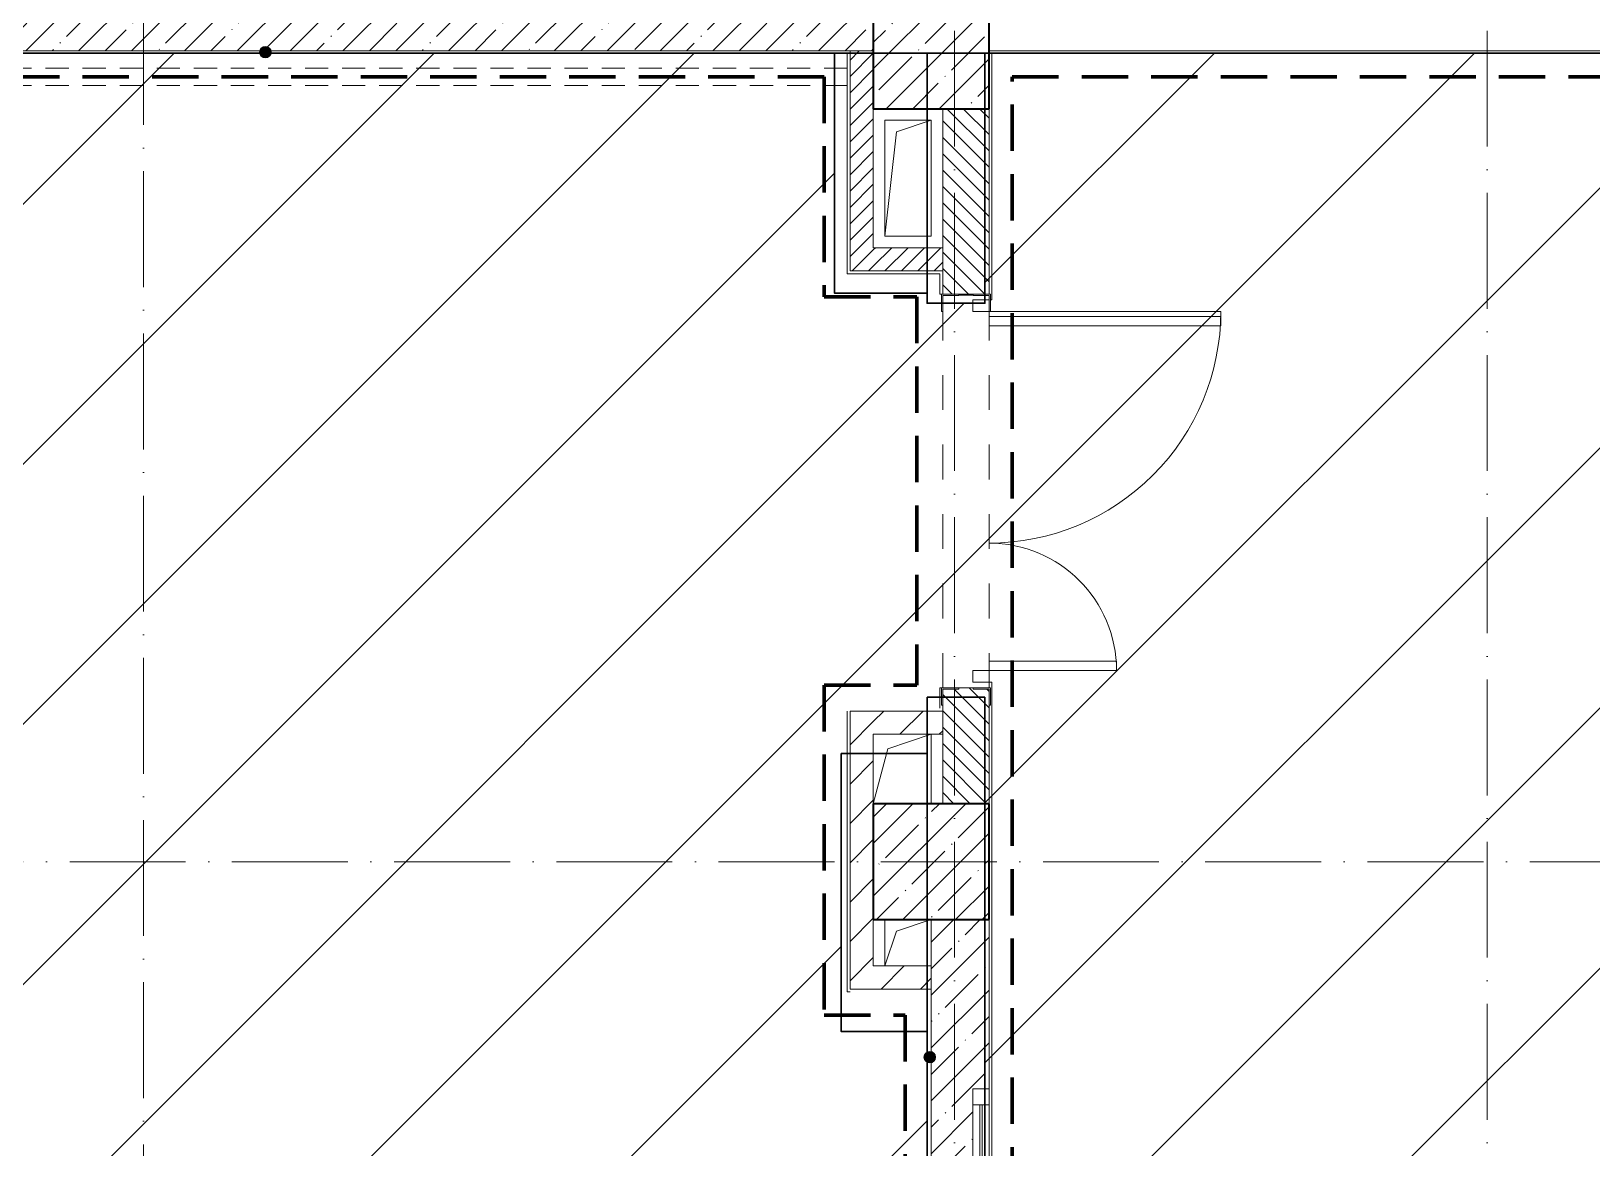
# Model space of a CAD drawing. Header units: millimetres. Extents: x -17017 to 628417, y -109036 to 199237.
# Drawn here: x -6254 to 481, y -61650 to -56831 of the extents above; entities that cross this region are included whole.
import ezdxf

# ---------------------------------------------------------------- set-up
doc = ezdxf.new("R2010")
doc.units = ezdxf.units.MM
for name, pattern in [('200_ШТРИХ_ш1п0_6_', [160, 100, -60]), ('50_200_ШТРИХ_1Т_ш5_п1_п1_', [700, 500, -100, 0, -100]), ('Штрих короткий', [300, 150, -150]), ('Штриховая _2 мм - 1 мм_', [300, 200, -100])]:
    doc.linetypes.add(name, pattern=pattern)
for name, color, linetype, lineweight in [('0-1', 7, 'Continuous', 5), ('0-2', 7, 'Continuous', 9), ('Двери', 7, 'Continuous', 9), ('Каркас_Импост', 7, 'Continuous', 13), ('Каркас_Импост-1', 7, 'Continuous', 9), ('Линии-1', 7, '200_ШТРИХ_ш1п0_6_', 9), ('Марки стен', 7, 'Continuous', 9), ('Несущие колонны', 7, 'Continuous', 9), ('Несущие колонны-1', 7, 'Continuous', 35), ('Обобщенные модели', 7, 'Continuous', 9), ('Оси-2', 7, '50_200_ШТРИХ_1Т_ш5_п1_п1_', 9), ('Остекление-1', 7, 'Continuous', 9), ('Перемычка-1', 7, 'Штрих короткий', 9), ('Стены', 7, 'Continuous', 9), ('Стены-1', 7, 'Continuous', 13), ('стяжа', 7, 'Continuous', 30), ('Штриховка разреза-1', 7, 'Continuous', 9), ('Элементы узлов', 7, 'Continuous', 9)]:
    doc.layers.add(name, color=color, linetype=linetype, lineweight=lineweight)
doc.layers.add('СТ-1_1', color=7, linetype='Штриховая _2 мм - 1 мм_', lineweight=90, true_color=0x888888)
doc.layers.get('0-2').off()
pattern_1 = [(45, (0, 0), (-35.35534, 35.35534), [])]
pattern_2 = [(45, (0, 0), (-114.04925, 114.04925), []), (45, (114.05, 0), (-114.04925, 114.04925), [201.612, -40.322, 3.353, -36.97])]
pattern_3 = [(45, (0, 0), (-84.8528, 84.8528), [])]

# ---------------------------------------------------------------- blocks, each defined once
blk = doc.blocks.new('ось2эт')
at = {"layer": 'Оси-2'}
for p, q in [((-5770.1, -54635.1), (-5770.1, -108435.9)), ((-2270.1, -108435.9), (-2270.1, -54635.1)), ((29.9, -108435.9), (29.9, -54635.1)), ((-12388.8, -60415.3), (18329.9, -60415.3))]:
    blk.add_line(p, q, dxfattribs=at)
blk = doc.blocks.new('BSC_Колонна _Прямоугольная - 500х500-V40-АИ2_02_План отделки стен 2-го этажа _Часть 2_')
at = {"layer": 'Несущие колонны'}
h = blk.add_hatch(dxfattribs=at)
h.set_pattern_fill('FP_48', color=256, style=0, pattern_type=2)
h.set_pattern_definition([(45, (-7700, -49300), (-114.04925, 114.04925), []), (45, (-7585.95, -49300), (-114.04925, 114.04925), [201.613, -40.323, 3.353, -36.97])])
h.paths.add_polyline_path([(-250, -250), (250, -250), (250, 250), (-250, 250), (-250, 167)], flags=0)
at = {"layer": 'Несущие колонны-1'}
for p, q in [((250, 250), (-250, 250)), ((-250, 250), (-250, -250)), ((250, -250), (250, 250)), ((-250, -250), (250, -250))]:
    blk.add_line(p, q, dxfattribs=at)
blk = doc.blocks.new('BSC_Колонна _Прямоугольная - 500х500-V50-АИ2_02_План отделки стен 2-го этажа _Часть 2_')
at = {"layer": 'Несущие колонны'}
h = blk.add_hatch(dxfattribs=at)
h.set_pattern_fill('FP_58', color=256, style=0, pattern_type=2)
h.set_pattern_definition([(45, (-7700, -45800), (-114.04925, 114.04925), []), (45, (-7585.95, -45800), (-114.04925, 114.04925), [201.613, -40.323, 3.353, -36.97])])
h.paths.add_polyline_path([(-250, -250), (250, -250), (250, 250), (-250, 250), (-250, -29.2)], flags=0)
at = {"layer": 'Несущие колонны-1'}
for p, q in [((250, 250), (-250, 250)), ((-250, 250), (-250, -250)), ((250, -250), (250, 250)), ((-250, -250), (250, -250))]:
    blk.add_line(p, q, dxfattribs=at)
blk = doc.blocks.new('Проем_Дверь_Прямоугольный - 1700х2400h_дверные проемы-28448549-АИ2_02_План отделки стен 2-го этажа _Часть 2_')
at = {"layer": 'Перемычка-1'}
for p, q in [((850, 100), (-850, 100)), ((850, -100), (-850, -100))]:
    blk.add_line(p, q, dxfattribs=at)
blk = doc.blocks.new('120_Окно_СКБ_1Ст - 120_Окно_СКБ_1Ст_классы 1800x800_E30-27757045-АИ2_02_План отделки стен 2-го этажа _Часть 2_')
at = {"layer": 'Каркас_Импост'}
for p, q in [((-870, 55), (-870, 125)), ((-870, 125), (-800, 125)), ((-800, 125), (-800, 55)), ((800, 55), (800, 125)), ((800, 125), (870, 125)), ((870, 125), (870, 55)), ((-800, 55), (-870, 55)), ((870, 55), (800, 55))]:
    blk.add_line(p, q, dxfattribs=at)
at = {"layer": 'Каркас_Импост-1'}
for p, q in [((870, 125), (-870, 125)), ((-870, 55), (870, 55))]:
    blk.add_line(p, q, dxfattribs=at)
at = {"layer": 'Остекление-1'}
for p, q in [((800, 95), (-800, 95)), ((800, 85), (-800, 85))]:
    blk.add_line(p, q, dxfattribs=at)
blk = doc.blocks.new('Дверь_Витражная_СКБ_2Ст2 - ДВВ_ДАО_СОШ_Классы-V177-АИ2_02_План отделки стен 2-го этажа _Часть 2_')
at = {"layer": 'Двери'}
for p, q in [((-775, 1035), (-775, 41)), ((775, 585), (775, 35))]:
    blk.add_line(p, q, dxfattribs=at)
for centre, radius, start, end in [((-775, 35), 1000, 360, 90), ((775, 35), 550, 90, 180)]:
    blk.add_arc(centre, radius, start, end, dxfattribs=at)
at = {"layer": 'Элементы узлов'}
for p, q in [((-713, 1035), (-753, 1035)), ((-753, 1035), (-753, 35)), ((-713, 35), (-713, 1035)), ((775, 585), (735, 585)), ((735, 585), (735, 35)), ((775, 35), (775, 585)), ((-825, 35), (-825, -35)), ((-825, 35), (-825, -35)), ((-775, -35), (-775, 35)), ((-775, -35), (-775, 35)), ((-753, 35), (-713, 35)), ((735, 35), (775, 35)), ((775, -35), (775, 35)), ((775, 35), (825, 35)), ((775, 35), (775, -35)), ((825, 35), (775, 35)), ((825, 35), (825, -35)), ((825, -35), (825, 35)), ((-825, -35), (-775, -35)), ((-825, -35), (-775, -35)), ((825, -35), (775, -35)), ((775, -35), (825, -35))]:
    blk.add_line(p, q, dxfattribs=at)
blk = doc.blocks.new('154_Стойка_СКБ_Уголок - СМ-2480_200-28447058-АИ2_02_План отделки стен 2-го этажа _Часть 2_')
at = {"layer": 'Обобщенные модели'}
for p, q in [((125, 156), (125, 81)), ((200, 156), (125, 156)), ((131, 81), (131, 150)), ((131, 150), (200, 150)), ((200, 150), (200, 156)), ((125, 81), (131, 81)), ((131, 19), (125, 19)), ((125, 19), (125, -56)), ((131, -50), (131, 19)), ((125, -56), (200, -56)), ((200, -50), (131, -50)), ((200, -56), (200, -50))]:
    blk.add_line(p, q, dxfattribs=at)
blk = doc.blocks.new('Стойка_Влож_Полоса боковая - Полоса-28346330-АИ2_02_План отделки стен 2-го этажа _Часть 2_')
at = {"layer": 'Обобщенные модели'}
for p, q in [((-5, -31), (-5, 31)), ((0, 31), (0, -31))]:
    blk.add_line(p, q, dxfattribs=at)
blk = doc.blocks.new('Фахверк_СКБ_Уголок - 200_3960-28268576-АИ2_02_План отделки стен 2-го этажа _Часть 2_')
at = {"layer": 'Обобщенные модели'}
for p, q in [((200, 156), (125, 156)), ((125, 156), (125, 81)), ((131, 81), (131, 150)), ((131, 150), (200, 150)), ((200, 150), (200, 156)), ((125, 81), (131, 81)), ((131, 19), (125, 19)), ((125, 19), (125, -56)), ((131, -50), (131, 19)), ((125, -56), (200, -56)), ((200, -50), (131, -50)), ((200, -56), (200, -50))]:
    blk.add_line(p, q, dxfattribs=at)
blk = doc.blocks.new('AR_Отверстие прямоугольное _в плите_ - AR_Отверстие прямоугольное _в плите_-V197-АИ2_02_План отделки стен 2-го этажа _Часть 2_')
at = {"layer": 'Обобщенные модели'}
for p, q in [((100, 250), (-100, 250)), ((-100, 250), (-100, -250)), ((-50, 200), (100, 250)), ((100, -250), (100, 250)), ((-100, -250), (-50, 200)), ((-100, -250), (100, -250))]:
    blk.add_line(p, q, dxfattribs=at)
blk = doc.blocks.new('AR_Отверстие прямоугольное _в плите_ - AR_Отверстие прямоугольное _в плите_-V232-АИ2_02_План отделки стен 2-го этажа _Часть 2_')
at = {"layer": 'Обобщенные модели'}
for p, q in [((-100, 100), (-100, -100)), ((-50, 50), (100, 100)), ((-100, -100), (-50, 50))]:
    blk.add_line(p, q, dxfattribs=at)
blk = doc.blocks.new('AR_Отверстие прямоугольное _в плите_ - AR_Отверстие прямоугольное _в плите_-30552590-АИ2_02_План отделки стен 2-го этажа _Часть 2_')
at = {"layer": 'Обобщенные модели'}
for p, q in [((-62.5, 87.5), (125, 150)), ((125, -150), (125, 150)), ((-125, -150), (-62.5, 87.5))]:
    blk.add_line(p, q, dxfattribs=at)
blk = doc.blocks.new('0125-Р-ОО-Ш2-АР-о_23_10_2024_rvt-1-АИ2_02_План отделки стен 2-го этажа _Часть 2_')
at = {"layer": 'Штриховка разреза-1'}
h = blk.add_hatch(dxfattribs=at)
h.set_pattern_fill('FP_1', color=256, style=0, pattern_type=2)
h.set_pattern_definition(pattern_2)
h.paths.add_polyline_path([(7450, 49300), (7450, 49550), (400, 49550), (400, 49300), (7139.2, 49300)], flags=0)
h = blk.add_hatch(dxfattribs=at)
h.set_pattern_fill('FP_92', color=256, style=0, pattern_type=2)
h.set_pattern_definition(pattern_1)
h.paths.add_polyline_path([(7450, 48350), (7450, 49300), (7350, 49300), (7350, 48350)], flags=0)
h = blk.add_hatch(dxfattribs=at)
h.set_pattern_fill('FP_2', color=256, style=0, pattern_type=2)
h.set_pattern_definition([(135, (0, 0), (-35.35534, -35.35534), [])])
h.paths.add_polyline_path([(7950, 46050), (7950, 46544), (7881, 46544), (7881, 46550), (7819, 46550), (7819, 46544), (7750, 46544), (7750, 46050)], flags=0)
h.paths.add_polyline_path([(7950, 48250), (7950, 49050), (7750, 49050), (7750, 48250), (7910, 48250)], flags=0)
h = blk.add_hatch(dxfattribs=at)
h.set_pattern_fill('FP_92', color=256, style=0, pattern_type=2)
h.set_pattern_definition(pattern_1)
h.paths.add_polyline_path([(7750, 48350), (7750, 48450), (7450, 48450), (7450, 48350)], flags=0)
h = blk.add_hatch(dxfattribs=at)
h.set_pattern_fill('FP_3', color=256, style=0, pattern_type=2)
h.set_pattern_definition(pattern_3)
h.paths.add_polyline_path([(7450, 45250), (7450, 46450), (7350, 46450), (7350, 45250)], flags=0)
h = blk.add_hatch(dxfattribs=at)
h.set_pattern_fill('FP_3', color=256, style=0, pattern_type=2)
h.set_pattern_definition(pattern_3)
h.paths.add_polyline_path([(7750, 46350), (7750, 46450), (7450, 46450), (7450, 46350)], flags=0)
h = blk.add_hatch(dxfattribs=at)
h.set_pattern_fill('FP_1', color=256, style=0, pattern_type=2)
h.set_pattern_definition(pattern_2)
h.paths.add_polyline_path([(7880, 40550), (7950, 40550), (7950, 43080), (7880, 43080), (7880, 44820), (7950, 44820), (7950, 45550), (7700, 45550), (7700, 40550)], flags=0)
h = blk.add_hatch(dxfattribs=at)
h.set_pattern_fill('FP_3', color=256, style=0, pattern_type=2)
h.set_pattern_definition(pattern_3)
h.paths.add_polyline_path([(7700, 45250), (7700, 45350), (7450, 45350), (7450, 45250)], flags=0)
at = {"layer": 'Линии-1'}
for p, q in [((7338, 49225), (400, 49225)), ((7338, 49150), (400, 49150))]:
    blk.add_line(p, q, dxfattribs=at)
at = {"layer": 'Стены'}
blk.add_line((11950, 49300), (7950, 49300), dxfattribs=at)
at = {"layer": 'Стены-1'}
for p, q in [((400, 49300), (7450, 49300)), ((7350, 49300), (7350, 48350)), ((7450, 49300), (7350, 49300)), ((7450, 48450), (7450, 49050)), ((7750, 49050), (7750, 48250)), ((7950, 48250), (7950, 49050)), ((7750, 48450), (7450, 48450)), ((7750, 48350), (7750, 48450)), ((7350, 48350), (7450, 48350)), ((7450, 48350), (7750, 48350)), ((7881, 46550), (7819, 46550)), ((7750, 46475), (7750, 46050)), ((7950, 46050), (7950, 46475)), ((7450, 46450), (7350, 46450)), ((7350, 46450), (7350, 45250)), ((7750, 46450), (7450, 46450)), ((7750, 46350), (7750, 46450)), ((7450, 46050), (7450, 46350)), ((7450, 46350), (7750, 46350)), ((7450, 45350), (7450, 45550)), ((7700, 45550), (7700, 40550)), ((7950, 44820), (7950, 45550)), ((7700, 45350), (7450, 45350)), ((7700, 45250), (7700, 45350)), ((7350, 45250), (7450, 45250)), ((7450, 45250), (7700, 45250))]:
    blk.add_line(p, q, dxfattribs=at)
at = {"layer": '0-2'}
for name, p in [('BSC_Колонна _Прямоугольная - 500х500-V40-АИ2_02_План отделки стен 2-го этажа _Часть 2_', (7700, 49300)), ('AR_Отверстие прямоугольное _в плите_ - AR_Отверстие прямоугольное _в плите_-V197-АИ2_02_План отделки стен 2-го этажа _Часть 2_', (7600, 48750)), ('AR_Отверстие прямоугольное _в плите_ - AR_Отверстие прямоугольное _в плите_-30552590-АИ2_02_План отделки стен 2-го этажа _Часть 2_', (7575, 46200)), ('BSC_Колонна _Прямоугольная - 500х500-V50-АИ2_02_План отделки стен 2-го этажа _Часть 2_', (7700, 45800)), ('AR_Отверстие прямоугольное _в плите_ - AR_Отверстие прямоугольное _в плите_-V232-АИ2_02_План отделки стен 2-го этажа _Часть 2_', (7600, 45450))]:
    blk.add_blockref(name, p, dxfattribs=at)
for name, p, rotation in [('154_Стойка_СКБ_Уголок - СМ-2480_200-28447058-АИ2_02_План отделки стен 2-го этажа _Часть 2_', (7800, 48375), 269.9999999999999), ('Проем_Дверь_Прямоугольный - 1700х2400h_дверные проемы-28448549-АИ2_02_План отделки стен 2-го этажа _Часть 2_', (7850, 47400), 269.9999999999999), ('Стойка_Влож_Полоса боковая - Полоса-28346330-АИ2_02_План отделки стен 2-го этажа _Часть 2_', (7850, 48250), 89.99999999999991), ('Дверь_Витражная_СКБ_2Ст2 - ДВВ_ДАО_СОШ_Классы-V177-АИ2_02_План отделки стен 2-го этажа _Часть 2_', (7915, 47400), 269.9999999999964), ('Фахверк_СКБ_Уголок - 200_3960-28268576-АИ2_02_План отделки стен 2-го этажа _Часть 2_', (7800, 46675), 269.9999999999999), ('120_Окно_СКБ_1Ст - 120_Окно_СКБ_1Ст_классы 1800x800_E30-27757045-АИ2_02_План отделки стен 2-го этажа _Часть 2_', (7825, 43950), 269.9999999999999)]:
    blk.add_blockref(name, p, dxfattribs=dict(at, rotation=rotation))
blk = doc.blocks.new('2ч2эт')
at = {"layer": 'Марки стен'}
h = blk.add_hatch(color=256, dxfattribs=at)
edge = h.paths.add_edge_path(flags=0)
edge.add_arc((-5243.4, -56921.3), 25, 0, 360)
h = blk.add_hatch(color=256, dxfattribs=at)
edge = h.paths.add_edge_path(flags=0)
edge.add_arc((-2376.1, -61259.1), 25, 0, 360)
for centre in [(-5243.4, -56921.3), (-2376.1, -61259.1)]:
    blk.add_circle(centre, 25, dxfattribs=at)
at = {"layer": 'СТ-1_1'}
for p, q in [((-2832.1, -57027.3), (-9570.1, -57027.3)), ((-2832.1, -57027.3), (-2832.1, -57977.3)), ((-2020.1, -94847.3), (-2020.1, -57027.3)), ((-2020.1, -57027.3), (1767.9, -57027.3)), ((-2832.1, -57977.3), (-2432.1, -57977.3)), ((-2432.1, -57977.3), (-2432.1, -59653.3)), ((-2832.1, -59653.3), (-2432.1, -59653.3)), ((-2832.1, -59653.3), (-2832.1, -61077.3)), ((-2832.1, -61077.3), (-2482.1, -61077.3)), ((-2482.1, -61077.3), (-2482.1, -63203.3))]:
    blk.add_line(p, q, dxfattribs=at)
at = {"layer": 'Стены'}
blk.add_line((1867.9, -56927.3), (-2108.1, -56927.3), dxfattribs=at)
at = {"layer": 'Стены-1'}
for p, q in [((-2720.1, -56915.3), (-9670.1, -56915.3)), ((-9658.1, -56927.3), (-2732.1, -56927.3)), ((-2732.1, -56927.3), (-2732.1, -57877.3)), ((-2720.1, -57865.3), (-2720.1, -56915.3)), ((-2108.1, -56927.3), (-2120.1, -56927.3)), ((-2108.1, -57990.3), (-2108.1, -56927.3)), ((-2120.1, -57165.3), (-2120.1, -57965.3)), ((-2732.1, -57877.3), (-2332.1, -57877.3)), ((-2320.1, -57865.3), (-2720.1, -57865.3)), ((-2332.1, -57877.3), (-2332.1, -57965.3)), ((-2320.1, -57965.3), (-2320.1, -57865.3)), ((-2332.1, -57965.3), (-2326.1, -57965.3)), ((-2114.1, -57990.3), (-2108.1, -57990.3)), ((-2332.1, -59665.3), (-2332.1, -59753.3)), ((-2326.1, -59665.3), (-2332.1, -59665.3)), ((-2108.1, -59640.3), (-2120.1, -59640.3)), ((-2120.1, -59640.3), (-2120.1, -59665.3)), ((-2108.1, -72590.3), (-2108.1, -59640.3)), ((-2732.1, -59765.3), (-2732.1, -60977.3)), ((-2720.1, -60965.3), (-2720.1, -59765.3)), ((-2332.1, -59765.3), (-2320.1, -59765.3)), ((-2320.1, -59765.3), (-2320.1, -59740.3)), ((-2120.1, -59740.3), (-2120.1, -60165.3)), ((-2120.1, -60665.3), (-2120.1, -61395.3)), ((-2732.1, -60977.3), (-2720.1, -60977.3))]:
    blk.add_line(p, q, dxfattribs=at)
at = {"layer": 'стяжа'}
for points in [[(-2388, -58005.3), (-2388, -56925.3), (-9888, -56925.3), (-9888, -65925.3), (-2388, -65925.3), (-2388, -59705.3)], [(-2138, -58005.3), (-2138, -56925.3), (-2388, -56925.3), (-2388, -58005.3)], [(6562, -56925.3), (-2138, -56925.3), (-2138, -58005.3)], [(-2138, -56925.3), (-2138, -58005.3)], [(-2388, -58005.3), (-2138, -58005.3)], [(-2388, -59705.3), (-2388, -72625.3)], [(-2138, -59705.3), (-2388, -59705.3)], [(-2138, -59705.3), (-2138, -72625.3), (-2388, -72625.3)], [(-2138, -59705.3), (-2138, -72625.3)], [(-2138, -72625.3), (-2138, -59705.3)]]:
    blk.add_lwpolyline(points, dxfattribs=at)
for points in [[(-2388, -56925.3), (-2788, -56925.3), (-2788, -57961), (-2388, -57961)], [(-2138, -56925.3), (-2388, -56925.3), (-2388, -58005.3), (-2138, -58005.3)], [(-2388, -59948.8), (-2758, -59948.8), (-2758, -61148.8), (-2388, -61148.8)]]:
    blk.add_lwpolyline(points, close=True, dxfattribs=at)
at = {"layer": '0-1'}
blk.add_blockref('0125-Р-ОО-Ш2-АР-о_23_10_2024_rvt-1-АИ2_02_План отделки стен 2-го этажа _Часть 2_', (-10070.1, -106215.3), dxfattribs=at)

msp = doc.modelspace()

# ---------------------------------------------------------------- hatches: boundary and pattern name
at = {"layer": 'стяжа'}
h = msp.add_hatch(dxfattribs=at)
h.set_pattern_fill('ANSI31', color=5, scale=250)
h.set_pattern_definition([(45, (4472.5, -59163.1), (-561.266, 561.266), [])])
h.paths.add_polyline_path([(13742, -89400.5), (12812, -89400.5), (6162, -89400.5), (6162, -89950.4), (12812, -89960.5), (12812, -94460.5), (13012, -94460.5), (13012, -94955.3), (15112, -94955.3), (15112, -94443.1), (15322, -94443.1), (15322, -94230.5), (15762, -94230.5), (15762, -90460.5), (15322, -90460.5), (15322, -89960.5), (13742, -89960.5)])
h.paths.add_polyline_path([(15592, -66215.3), (15192, -66215.3), (15192, -65695.3), (15592, -65695.3), (15592, -63285.3), (15464.5, -63285.3), (15464.5, -62800.4), (15592, -62800.4), (15592, -60875.3), (15362, -60875.3), (15362, -60625.3), (12222, -60625.3), (12222, -61275.3), (9132, -61275.3), (9132, -60575.3), (8692, -60575.3), (8692, -60325.3), (9912, -60325.3), (9912, -58904.6), (9862, -58904.6), (9862, -58299.1), (9912, -58299.1), (9912, -56925.3), (6812, -56925.3), (6812, -57175.3), (6312, -57175.3), (6062, -57175.3), (6062, -56925.3), (2562, -56925.3), (2562, -57345.3), (2042, -57345.3), (2042, -56925.3), (-2138, -56925.3), (-2138, -58005.3), (-2388, -58005.3), (-2388, -57961), (-2788, -57961), (-2788, -56925.3), (-9668, -56925.3), (-9668, -57165.3), (-9778, -57165.3), (-9778, -57376.1), (-9888, -57376.1), (-9888, -60155.3), (-9638, -60155.3), (-9638, -60655.3), (-9888, -60655.3), (-9888, -62707.2), (-9738, -62707.2), (-9738, -63240.1), (-9888, -63240.1), (-9888, -65675.3), (-9598, -65675.3), (-9598, -65925.3), (-2888, -65925.3), (-2888, -63325.3), (-2388, -63325.3), (-2388, -61148.8), (-2758, -61148.8), (-2758, -59948.8), (-2388, -59948.8), (-2388, -59705.3), (-2138, -59705.3), (-2138, -72625.3), (-2388, -72625.3), (-2388, -72225.3), (-2788, -72225.3), (-2788, -70635.3), (-2388, -70635.3), (-2388, -69135.3), (-2788, -69135.3), (-2928.7, -69135.3), (-2928.7, -66175.1), (-9833, -66175.1), (-9833, -66315.1), (-9973, -66315.1), (-9973, -68675.1), (-9723, -68675.1), (-9723, -69175.1), (-9833, -69175.1), (-9833, -69315.1), (-9973, -69315.1), (-9973, -71540.3), (-9833, -71540.3), (-9833, -71675.1), (-9723, -71675.1), (-9723, -72175.1), (-9973, -72175.1), (-9973, -77655.1), (-9723, -77655.1), (-9723, -78155.1), (-9738, -78155.1), (-9738, -78390.1), (-9973, -78390.1), (-9973, -80457.8), (-9755.8, -80457.8), (-9755.8, -80675.1), (-9723, -80675.1), (-9723, -81175.1), (-9787.7, -81175.1), (-9787.7, -81360.3), (-9973, -81360.3), (-9973, -86532.6), (-9750.6, -86532.6), (-9750.6, -86755.1), (-9723, -86755.1), (-9723, -87255.1), (-9838.3, -87255.1), (-9838.3, -87389.8), (-9973, -87389.8), (-9973, -89355.1), (-9686, -89355.1), (-9686, -89495.1), (-9973, -89495.1), (-9973, -89703.9), (-9853.5, -89703.9), (-9853.5, -89945.4), (-9723, -89945.4), (-9723, -90445.4), (-9973, -90445.4), (-9973, -94375.1), (-9723, -94375.1), (-9723, -94625.1), (-7673, -94625.1), (-7673, -94145.1), (-3003, -94145.1), (-3003, -92615.1), (-2388, -92615.1), (-2388, -91955.4), (-2138, -91955.4), (-2138, -94925.3), (2042, -94925.3), (2042, -94365.3), (2562, -94365.3), (2562, -94625.3), (5572, -94625.3), (5572, -94285.3), (6162, -94285.3), (6162, -92315.3), (6162, -91180.3), (6162, -89960.6), (6154.9, -89960.6), (2562, -89950.4), (2562, -90475.4), (2042, -90475.4), (2042, -89950.4), (2042, -89945.4), (2201, -89945.4), (2201, -87175.4), (2042, -87175.4), (2042, -85985.4), (1200.5, -85985.4), (1200.5, -77695.3), (2042, -77695.3), (2178.2, -77695.3), (2178.2, -72220.3), (2042, -72220.3), (2042, -71695.3), (2042, -71690.3), (2562, -71690.3), (2562, -71882.4), (5852, -71882.4), (5852, -71690.3), (5852, -71421.7), (6562, -71421.7), (6562, -71285.3), (7012, -71285.3), (7012, -71695.3), (15592, -71695.3)])
h.paths.add_polyline_path([(7012, -69615.3), (6562, -69615.3), (6562, -69446.8), (6102, -69446.8), (6102, -63155.3), (6562, -63155.3), (6562, -58775.3), (6812, -58775.3), (6812, -60325.3), (7112, -60325.3), (7112, -60575.3), (7112, -60825.3), (7112, -62175.3), (6812, -62175.3), (6812, -63055.3), (7012, -63055.3)], flags=16)
h.paths.add_polyline_path([(2562, -66200.3), (2042, -66200.3), (2042, -65675.3), (2042, -65670.3), (2562, -65670.3)], flags=16)
h.paths.add_polyline_path([(-2138, -74325.3), (-2138, -84740.1), (-2388, -84740.1), (-2388, -84500.1), (-2798, -84500.1), (-2798, -84000.1), (-2388, -84000.1), (-2388, -82235.1), (-2968, -82235.1), (-2968, -80395.1), (-2388, -80395.1), (-2388, -78605.3), (-2918, -78605.3), (-2918, -74465.3), (-2388, -74465.3), (-2388, -74325.3)], flags=16)
h.paths.add_polyline_path([(2562, -60695.3), (2042, -60695.3), (2042, -60170.3), (2562, -60170.3)], flags=16)
h.paths.add_polyline_path([(-2138, -86440.1), (-2138, -86640.1), (-2138, -90775.4), (-2388, -90775.4), (-2388, -90475.4), (-2658, -90475.4), (-2758, -90475.4), (-2758, -89495.1), (-8616, -89495.1), (-8616, -89355.1), (-3003, -89355.1), (-3003, -87055.1), (-2703, -87055.1), (-2703, -86640.1), (-2388, -86640.1), (-2388, -86440.1)], flags=16)
h.paths.add_polyline_path([(-2138, -89950.4), (-2658, -89950.4), (-2658, -89945.4), (-2138, -89945.4)], flags=0)

# ---------------------------------------------------------------- block references
for name in ['ось2эт', '2ч2эт']:
    msp.add_blockref(name, (0, 0), dxfattribs=at)

doc.saveas('drawing.dxf')
